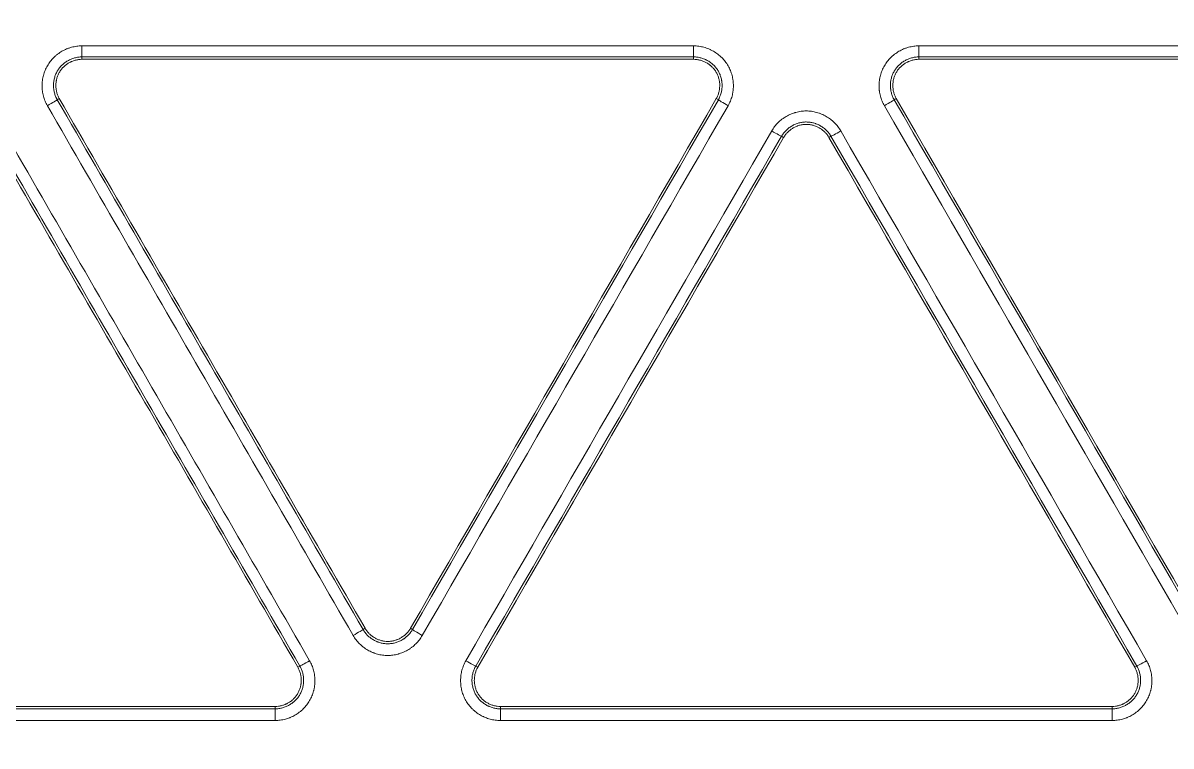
# Model space of a CAD drawing. Header units: inches. Extents: x 405346 to 489838, y -25612 to 14934.
# Drawn here: x 467159.02 to 467207.03, y 4139.55 to 4169.78 of the extents above; entities that cross this region are included whole.
import ezdxf

# ---------------------------------------------------------------- set-up
doc = ezdxf.new("R2010")
doc.units = ezdxf.units.IN
doc.header["$LTSCALE"] = 200
doc.header["$MEASUREMENT"] = 0
doc.layers.add('SS-EQ', color=2, linetype='Continuous', lineweight=20)

# ---------------------------------------------------------------- blocks, each defined once
blk = doc.blocks.new('4way무풍')
at = {"layer": 'SS-EQ'}
for p, q in [((-82.781, -153.066), (-82.781, -153.166)), ((-57.206, -153.166), (-57.206, -153.066)), ((-47.784, -153.066), (-47.784, -153.166)), ((-83.729, -154.808), (-83.815, -154.857)), ((-56.172, -154.858), (-56.258, -154.808)), ((-48.732, -154.808), (-48.818, -154.857)), ((-53.443, -156.433), (-53.529, -156.383)), ((-51.461, -156.383), (-51.547, -156.433)), ((-71.027, -177.006), (-70.941, -176.956)), ((-69.046, -176.956), (-68.959, -177.006)), ((-73.757, -178.582), (-73.67, -178.532)), ((-66.317, -178.532), (-66.23, -178.582)), ((-38.76, -178.582), (-38.673, -178.532)), ((-74.704, -180.322), (-74.705, -180.223)), ((-65.283, -180.223), (-65.283, -180.322)), ((-39.708, -180.322), (-39.708, -180.223))]:
    blk.add_line(p, q, dxfattribs=at)
for centre, major_axis, ratio, start_param, end_param in [((-82.781, -152.592), (0, -0.474), 0.006894, 4.737905, 6.248278), ((-57.206, -152.592), (0, -0.474), 0.004665, 4.739506, 6.248278), ((-47.784, -152.592), (0, 0.474), 0.003852, 1.598339, 3.106686), ((-84.225, -155.094), (0.41, 0.237), 0.018961, 4.693555, 6.248272), ((-55.762, -155.094), (0.41, -0.237), 0.026078, 3.176511, 4.722341), ((-49.228, -155.094), (-0.41, -0.237), 0.022186, 1.553521, 3.106677), ((-53.939, -156.146), (0.41, -0.237), 0.026187, 4.722639, 6.248267), ((-51.051, -156.146), (0.41, 0.237), 0.022202, 3.176508, 4.69498), ((-71.438, -177.242), (-0.41, -0.237), 0.024117, 1.551648, 3.106676), ((-68.549, -177.242), (0.41, -0.237), 0.028665, 3.176514, 4.723913), ((-73.26, -178.294), (0.41, 0.237), 0.024179, 3.176509, 4.693137), ((-66.727, -178.294), (0.41, -0.237), 0.028815, 4.724204, 6.248264), ((-38.263, -178.294), (0.41, 0.237), 0.026489, 3.176511, 4.694474), ((-74.704, -180.796), (0, -0.474), 0.004554, 3.176539, 4.743343), ((-65.282, -180.796), (0, 0.474), 0.003962, 0.034985, 1.602179), ((-39.708, -180.796), (0, -0.474), 0.002299, 3.176499, 4.744679)]:
    blk.add_ellipse(centre, major_axis=major_axis, ratio=ratio, start_param=start_param, end_param=end_param, dxfattribs=at)
for points, knots in [([(-0.032, -346.294), (-6.969, -346.294), (-13.906, -346.294), (-27.78, -346.294), (-34.717, -346.294), (-55.528, -346.294), (-69.403, -346.294), (-97.151, -346.294), (-111.025, -346.294), (-138.774, -346.294), (-152.648, -346.294), (-180.396, -346.294), (-194.27, -346.294), (-215.082, -346.294), (-222.019, -346.294), (-235.893, -346.294), (-242.83, -346.294), (-253.236, -346.294), (-256.704, -346.293), (-263.641, -346.293), (-267.11, -346.294), (-272.313, -346.294), (-274.047, -346.294), (-276.648, -346.294), (-277.515, -346.294), (-279.25, -346.294), (-280.117, -346.293), (-281.418, -346.293), (-281.851, -346.293), (-282.718, -346.293), (-283.152, -346.293), (-283.802, -346.293), (-284.019, -346.294), (-284.453, -346.294), (-284.669, -346.294), (-285.103, -346.294), (-285.32, -346.293), (-285.753, -346.291), (-285.97, -346.288), (-286.62, -346.277), (-287.053, -346.265), (-287.92, -346.232), (-288.353, -346.21), (-289.653, -346.133), (-290.519, -346.062), (-291.817, -345.929), (-292.25, -345.88), (-292.899, -345.799), (-293.116, -345.771), (-293.548, -345.713), (-294.627, -345.561), (-295.697, -345.382), (-298.249, -344.898), (-299.929, -344.504), (-302.417, -343.81), (-304.065, -343.313), (-305.692, -342.746), (-308.116, -341.843), (-309.711, -341.172), (-311.481, -340.336), (-311.677, -340.242), (-312.069, -340.051), (-312.265, -339.955), (-312.85, -339.663), (-313.238, -339.464), (-314.393, -338.857), (-315.91, -338.018), (-317.384, -337.119), (-318.837, -336.19), (-319.553, -335.711), (-320.962, -334.724), (-322.351, -333.708), (-324.369, -332.095), (-326.323, -330.394), (-327.582, -329.2), (-328.355, -328.435), (-328.586, -328.204), (-328.815, -327.971), (-328.968, -327.815), (-329.044, -327.737), (-329.423, -327.345), (-329.723, -327.029), (-330.61, -326.073), (-331.762, -324.777), (-333.398, -322.77), (-334.43, -321.391), (-335.932, -319.291), (-336.873, -317.851), (-338.196, -315.627), (-339.047, -314.124), (-339.838, -312.58), (-340.313, -311.601), (-340.454, -311.306), (-340.593, -311.01), (-340.685, -310.813), (-340.731, -310.713), (-340.958, -310.218), (-341.135, -309.821), (-341.654, -308.624), (-342.309, -307.019), (-343.186, -304.583), (-343.7, -302.939), (-344.419, -300.46), (-344.828, -298.788), (-345.336, -296.251), (-345.487, -295.401), (-345.755, -293.691), (-345.871, -292.831), (-345.994, -291.749), (-346.017, -291.533), (-346.062, -291.099), (-346.083, -290.882), (-346.143, -290.23), (-346.178, -289.796), (-346.239, -288.927), (-346.265, -288.493), (-346.307, -287.624), (-346.324, -287.19), (-346.342, -286.538), (-346.347, -286.321), (-346.354, -285.886), (-346.356, -285.669), (-346.359, -285.235), (-346.359, -285.017), (-346.359, -284.583), (-346.359, -284.366), (-346.358, -283.714), (-346.358, -283.28), (-346.358, -282.411), (-346.358, -281.976), (-346.358, -280.673), (-346.358, -279.804), (-346.359, -278.066), (-346.359, -277.197), (-346.359, -274.59), (-346.359, -272.852), (-346.358, -264.163), (-346.358, -257.211), (-346.359, -236.356), (-346.359, -222.453), (-346.359, -194.646), (-346.359, -180.743), (-346.359, -152.936), (-346.359, -139.033), (-346.359, -111.226), (-346.359, -69.517), (-346.359, -27.807), (-346.359, 0)], [0, 0, 0, 0, 0.03125, 0.03125, 0.0625, 0.0625, 0.125, 0.125, 0.1875, 0.1875, 0.25, 0.25, 0.3125, 0.3125, 0.34375, 0.34375, 0.375, 0.375, 0.390625, 0.390625, 0.40625, 0.40625, 0.414063, 0.414063, 0.417969, 0.417969, 0.421875, 0.421875, 0.423828, 0.423828, 0.425781, 0.425781, 0.426758, 0.426758, 0.427734, 0.427734, 0.428711, 0.428711, 0.429688, 0.429688, 0.431641, 0.431641, 0.433594, 0.433594, 0.4375, 0.4375, 0.439453, 0.439453, 0.44043, 0.44043, 0.441406, 0.445313, 0.445313, 0.453125, 0.453125, 0.457031, 0.460938, 0.460938, 0.46875, 0.46875, 0.469727, 0.469727, 0.470703, 0.470703, 0.472656, 0.472656, 0.476563, 0.480469, 0.480469, 0.484375, 0.484375, 0.488281, 0.492188, 0.496094, 0.5, 0.5, 0.500977, 0.501465, 0.501465, 0.501953, 0.501953, 0.503906, 0.503906, 0.507813, 0.511719, 0.515625, 0.515625, 0.523438, 0.523438, 0.527344, 0.53125, 0.53125, 0.532227, 0.532715, 0.532715, 0.533203, 0.533203, 0.535156, 0.535156, 0.539063, 0.542969, 0.546875, 0.546875, 0.554688, 0.554688, 0.558594, 0.558594, 0.5625, 0.5625, 0.563477, 0.563477, 0.564453, 0.564453, 0.566406, 0.566406, 0.568359, 0.568359, 0.570313, 0.570313, 0.571289, 0.571289, 0.572266, 0.572266, 0.573242, 0.573242, 0.574219, 0.574219, 0.576172, 0.576172, 0.578125, 0.578125, 0.582031, 0.582031, 0.585938, 0.585938, 0.59375, 0.59375, 0.625, 0.625, 0.6875, 0.6875, 0.75, 0.75, 0.8125, 0.8125, 0.875, 1, 1, 1, 1]), ([(-345.164, 0), (-345.164, -27.72), (-345.163, -69.3), (-345.162, -110.879), (-345.161, -138.599), (-345.16, -152.459), (-345.158, -180.179), (-345.157, -194.038), (-345.154, -221.758), (-345.152, -235.618), (-345.147, -256.408), (-345.146, -263.338), (-345.145, -272), (-345.144, -273.733), (-345.144, -276.331), (-345.144, -277.198), (-345.143, -278.93), (-345.142, -279.796), (-345.142, -281.096), (-345.141, -281.529), (-345.141, -282.395), (-345.141, -282.828), (-345.141, -283.694), (-345.141, -284.128), (-345.14, -284.777), (-345.139, -284.994), (-345.136, -285.427), (-345.134, -285.643), (-345.124, -286.293), (-345.113, -286.726), (-345.08, -287.592), (-345.06, -288.025), (-345.009, -288.891), (-344.978, -289.324), (-344.926, -289.973), (-344.898, -290.298), (-344.868, -290.623), (-344.847, -290.839), (-344.836, -290.947), (-344.736, -291.92), (-344.629, -292.78), (-344.379, -294.49), (-344.236, -295.341), (-343.754, -297.876), (-343.361, -299.547), (-342.665, -302.025), (-342.166, -303.667), (-341.312, -306.101), (-340.67, -307.704), (-340.162, -308.899), (-339.901, -309.494), (-339.629, -310.087), (-339.446, -310.481), (-339.353, -310.678), (-338.885, -311.657), (-338.495, -312.43), (-337.684, -313.955), (-337.263, -314.706), (-336.391, -316.189), (-335.94, -316.919), (-335.007, -318.36), (-334.525, -319.069), (-333.532, -320.468), (-332.508, -321.846), (-330.881, -323.85), (-329.735, -325.144), (-328.853, -326.098), (-328.555, -326.413), (-328.177, -326.804), (-328.101, -326.882), (-327.949, -327.038), (-327.721, -327.27), (-327.491, -327.501), (-326.721, -328.264), (-325.466, -329.454), (-323.518, -331.15), (-321.504, -332.756), (-320.119, -333.767), (-318.711, -334.749), (-317.997, -335.224), (-316.546, -336.146), (-315.81, -336.593), (-314.315, -337.455), (-313.557, -337.871), (-312.595, -338.371), (-312.305, -338.52), (-312.014, -338.667), (-311.819, -338.764), (-311.722, -338.813), (-311.235, -339.053), (-310.844, -339.241), (-309.666, -339.791), (-308.875, -340.139), (-307.283, -340.8), (-305.68, -341.425), (-303.244, -342.258), (-301.598, -342.743), (-299.114, -343.417), (-297.436, -343.797), (-294.888, -344.259), (-294.033, -344.395), (-292.957, -344.543), (-292.742, -344.571), (-292.31, -344.625), (-291.663, -344.704), (-291.015, -344.771), (-289.72, -344.892), (-288.856, -344.954), (-287.56, -345.019), (-287.128, -345.036), (-286.48, -345.054), (-286.264, -345.059), (-285.831, -345.067), (-285.615, -345.069), (-285.183, -345.073), (-284.967, -345.074), (-284.534, -345.075), (-284.318, -345.075), (-283.67, -345.076), (-283.237, -345.076), (-282.589, -345.076), (-282.373, -345.076), (-281.94, -345.076), (-281.724, -345.076), (-281.075, -345.076), (-280.643, -345.077), (-279.346, -345.077), (-278.481, -345.078), (-276.752, -345.079), (-275.887, -345.079), (-273.293, -345.079), (-271.563, -345.08), (-262.916, -345.081), (-255.998, -345.082), (-242.162, -345.085), (-235.244, -345.086), (-221.408, -345.089), (-214.49, -345.09), (-193.736, -345.092), (-179.9, -345.094), (-152.228, -345.096), (-138.392, -345.096), (-110.72, -345.097), (-96.884, -345.098), (-69.212, -345.098), (-55.376, -345.099), (-34.622, -345.099), (-27.704, -345.099), (-13.868, -345.099), (-6.95, -345.099), (-0.032, -345.099)], [0, 0, 0, 0, 0.125, 0.1875, 0.1875, 0.25, 0.25, 0.3125, 0.3125, 0.375, 0.375, 0.40625, 0.40625, 0.414063, 0.414063, 0.417969, 0.417969, 0.421875, 0.421875, 0.423828, 0.423828, 0.425781, 0.425781, 0.427734, 0.427734, 0.428711, 0.428711, 0.429688, 0.429688, 0.431641, 0.431641, 0.433594, 0.433594, 0.435547, 0.435547, 0.436523, 0.437012, 0.437012, 0.4375, 0.4375, 0.441406, 0.441406, 0.445313, 0.445313, 0.453125, 0.453125, 0.457031, 0.460938, 0.464844, 0.464844, 0.466797, 0.467773, 0.467773, 0.46875, 0.46875, 0.472656, 0.472656, 0.476563, 0.476563, 0.480469, 0.480469, 0.484375, 0.484375, 0.488281, 0.492188, 0.496094, 0.496094, 0.498047, 0.498047, 0.498535, 0.498535, 0.499023, 0.5, 0.5, 0.503906, 0.507813, 0.511719, 0.515625, 0.515625, 0.519531, 0.519531, 0.523438, 0.523438, 0.527344, 0.527344, 0.52832, 0.528809, 0.528809, 0.529297, 0.529297, 0.53125, 0.53125, 0.535156, 0.535156, 0.539063, 0.542969, 0.546875, 0.546875, 0.554688, 0.554688, 0.558594, 0.558594, 0.55957, 0.55957, 0.560547, 0.5625, 0.5625, 0.566406, 0.566406, 0.568359, 0.568359, 0.569336, 0.569336, 0.570313, 0.570313, 0.571289, 0.571289, 0.572266, 0.572266, 0.574219, 0.574219, 0.575195, 0.575195, 0.576172, 0.576172, 0.578125, 0.578125, 0.582031, 0.582031, 0.585938, 0.585938, 0.59375, 0.59375, 0.625, 0.625, 0.65625, 0.65625, 0.6875, 0.6875, 0.75, 0.75, 0.8125, 0.8125, 0.875, 0.875, 0.9375, 0.9375, 0.96875, 0.96875, 1, 1, 1, 1]), ([(-84.228, -155.106), (-84.247, -155.074), (-84.264, -155.042), (-84.296, -154.976), (-84.311, -154.943), (-84.352, -154.842), (-84.398, -154.705), (-84.426, -154.562), (-84.438, -154.471), (-84.44, -154.453), (-84.443, -154.417), (-84.448, -154.362), (-84.449, -154.308), (-84.449, -154.199), (-84.445, -154.127), (-84.431, -154.018), (-84.425, -153.983), (-84.414, -153.929), (-84.411, -153.911), (-84.402, -153.875), (-84.398, -153.857), (-84.375, -153.769), (-84.329, -153.632), (-84.265, -153.501), (-84.21, -153.407), (-84.191, -153.375), (-84.15, -153.315), (-84.129, -153.285), (-84.062, -153.199), (-84.014, -153.145), (-83.937, -153.069), (-83.897, -153.031), (-83.855, -152.996), (-83.827, -152.973), (-83.813, -152.962), (-83.74, -152.906), (-83.619, -152.826), (-83.489, -152.761), (-83.405, -152.726), (-83.388, -152.719), (-83.354, -152.706), (-83.337, -152.7), (-83.285, -152.682), (-83.25, -152.672), (-83.145, -152.643), (-83.074, -152.629), (-82.93, -152.609), (-82.857, -152.604), (-82.784, -152.604)], [0, 0, 0, 0, 0.03125, 0.03125, 0.0625, 0.0625, 0.125, 0.1875, 0.1875, 0.203125, 0.203125, 0.21875, 0.25, 0.25, 0.3125, 0.3125, 0.34375, 0.34375, 0.359375, 0.359375, 0.375, 0.375, 0.4375, 0.5, 0.5, 0.53125, 0.53125, 0.5625, 0.5625, 0.625, 0.625, 0.65625, 0.671875, 0.671875, 0.6875, 0.6875, 0.75, 0.8125, 0.8125, 0.828125, 0.828125, 0.84375, 0.84375, 0.875, 0.875, 0.9375, 0.9375, 1, 1, 1, 1]), ([(-82.784, -152.604), (-78.521, -152.605), (-74.259, -152.605), (-65.734, -152.605), (-61.471, -152.605), (-57.208, -152.605)], [0, 0, 0, 0, 0.5, 0.5, 1, 1, 1, 1]), ([(-57.208, -152.605), (-57.172, -152.605), (-57.135, -152.606), (-57.062, -152.611), (-57.025, -152.615), (-56.917, -152.63), (-56.775, -152.659), (-56.638, -152.706), (-56.554, -152.741), (-56.537, -152.749), (-56.503, -152.764), (-56.454, -152.788), (-56.406, -152.813), (-56.312, -152.868), (-56.252, -152.908), (-56.165, -152.974), (-56.137, -152.997), (-56.095, -153.033), (-56.082, -153.045), (-56.055, -153.07), (-56.042, -153.083), (-55.977, -153.147), (-55.881, -153.256), (-55.8, -153.376), (-55.745, -153.471), (-55.728, -153.504), (-55.696, -153.569), (-55.681, -153.602), (-55.64, -153.703), (-55.617, -153.772), (-55.589, -153.877), (-55.581, -153.912), (-55.571, -153.966), (-55.567, -153.984), (-55.562, -154.02), (-55.559, -154.038), (-55.547, -154.129), (-55.538, -154.274), (-55.547, -154.418), (-55.559, -154.508), (-55.562, -154.527), (-55.567, -154.563), (-55.571, -154.581), (-55.581, -154.635), (-55.589, -154.67), (-55.617, -154.776), (-55.64, -154.844), (-55.695, -154.978), (-55.727, -155.043), (-55.764, -155.107)], [0, 0, 0, 0, 0.03125, 0.03125, 0.0625, 0.0625, 0.125, 0.1875, 0.1875, 0.203125, 0.203125, 0.21875, 0.25, 0.25, 0.3125, 0.3125, 0.34375, 0.34375, 0.359375, 0.359375, 0.375, 0.375, 0.4375, 0.5, 0.5, 0.53125, 0.53125, 0.5625, 0.5625, 0.625, 0.625, 0.65625, 0.65625, 0.671875, 0.671875, 0.6875, 0.6875, 0.75, 0.8125, 0.8125, 0.828125, 0.828125, 0.84375, 0.84375, 0.875, 0.875, 0.9375, 0.9375, 1, 1, 1, 1]), ([(-49.23, -155.107), (-49.249, -155.075), (-49.266, -155.043), (-49.298, -154.977), (-49.313, -154.944), (-49.354, -154.843), (-49.4, -154.705), (-49.428, -154.563), (-49.44, -154.472), (-49.442, -154.454), (-49.445, -154.418), (-49.449, -154.363), (-49.451, -154.308), (-49.451, -154.2), (-49.446, -154.127), (-49.432, -154.019), (-49.427, -153.983), (-49.416, -153.93), (-49.412, -153.912), (-49.404, -153.876), (-49.4, -153.858), (-49.377, -153.77), (-49.331, -153.633), (-49.267, -153.502), (-49.212, -153.408), (-49.193, -153.376), (-49.152, -153.316), (-49.131, -153.286), (-49.064, -153.2), (-49.016, -153.146), (-48.939, -153.07), (-48.899, -153.032), (-48.857, -152.997), (-48.829, -152.974), (-48.814, -152.963), (-48.742, -152.907), (-48.621, -152.827), (-48.491, -152.762), (-48.407, -152.727), (-48.39, -152.72), (-48.356, -152.707), (-48.338, -152.701), (-48.286, -152.683), (-48.252, -152.673), (-48.146, -152.644), (-48.075, -152.63), (-47.932, -152.61), (-47.859, -152.605), (-47.786, -152.605)], [0, 0, 0, 0, 0.03125, 0.03125, 0.0625, 0.0625, 0.125, 0.1875, 0.1875, 0.203125, 0.203125, 0.21875, 0.25, 0.25, 0.3125, 0.3125, 0.34375, 0.34375, 0.359375, 0.359375, 0.375, 0.375, 0.4375, 0.5, 0.5, 0.53125, 0.53125, 0.5625, 0.5625, 0.625, 0.625, 0.65625, 0.671875, 0.671875, 0.6875, 0.6875, 0.75, 0.8125, 0.8125, 0.828125, 0.828125, 0.84375, 0.84375, 0.875, 0.875, 0.9375, 0.9375, 1, 1, 1, 1]), ([(-47.786, -152.605), (-43.523, -152.605), (-39.261, -152.605), (-30.735, -152.606), (-26.473, -152.606), (-22.21, -152.606)], [0, 0, 0, 0, 0.5, 0.5, 1, 1, 1, 1]), ([(-82.781, -153.066), (-82.784, -153.066), (-82.787, -153.066), (-82.794, -153.066), (-82.804, -153.066), (-82.827, -153.067), (-82.872, -153.069), (-82.911, -153.073), (-82.988, -153.083), (-83.039, -153.094), (-83.114, -153.114), (-83.139, -153.122), (-83.189, -153.139), (-83.213, -153.149), (-83.285, -153.179), (-83.378, -153.225), (-83.465, -153.283), (-83.517, -153.322), (-83.527, -153.33), (-83.548, -153.347), (-83.578, -153.372), (-83.606, -153.399), (-83.662, -153.453), (-83.696, -153.492), (-83.744, -153.554), (-83.759, -153.575), (-83.788, -153.618), (-83.802, -153.64), (-83.841, -153.708), (-83.864, -153.755), (-83.903, -153.851), (-83.92, -153.9), (-83.939, -153.976), (-83.945, -154.002), (-83.955, -154.053), (-83.959, -154.079), (-83.969, -154.156), (-83.972, -154.208), (-83.972, -154.286), (-83.972, -154.312), (-83.969, -154.351), (-83.968, -154.364), (-83.966, -154.39), (-83.964, -154.403), (-83.956, -154.468), (-83.936, -154.57), (-83.904, -154.668), (-83.874, -154.74), (-83.863, -154.764), (-83.846, -154.8), (-83.84, -154.811), (-83.831, -154.829), (-83.826, -154.837), (-83.821, -154.846), (-83.818, -154.852), (-83.816, -154.855), (-83.815, -154.857)], [0, 0, 0, 0, 0.003906, 0.003906, 0.007812, 0.015625, 0.03125, 0.0625, 0.0625, 0.125, 0.125, 0.15625, 0.15625, 0.1875, 0.1875, 0.25, 0.3125, 0.3125, 0.328125, 0.328125, 0.34375, 0.375, 0.375, 0.4375, 0.4375, 0.46875, 0.46875, 0.5, 0.5, 0.5625, 0.5625, 0.625, 0.625, 0.65625, 0.65625, 0.6875, 0.6875, 0.75, 0.75, 0.78125, 0.78125, 0.796875, 0.796875, 0.8125, 0.8125, 0.875, 0.9375, 0.9375, 0.96875, 0.96875, 0.984375, 0.984375, 0.992188, 0.996094, 0.996094, 1, 1, 1, 1]), ([(-57.206, -153.066), (-61.469, -153.066), (-65.731, -153.066), (-74.256, -153.066), (-78.518, -153.066), (-82.781, -153.066)], [0, 0, 0, 0, 0.5, 0.5, 1, 1, 1, 1]), ([(-56.172, -154.858), (-56.17, -154.855), (-56.169, -154.852), (-56.166, -154.846), (-56.161, -154.838), (-56.15, -154.817), (-56.129, -154.777), (-56.113, -154.741), (-56.084, -154.669), (-56.067, -154.62), (-56.047, -154.545), (-56.042, -154.519), (-56.032, -154.468), (-56.027, -154.442), (-56.017, -154.364), (-56.011, -154.261), (-56.017, -154.157), (-56.026, -154.092), (-56.027, -154.079), (-56.032, -154.053), (-56.038, -154.015), (-56.047, -153.977), (-56.067, -153.901), (-56.083, -153.852), (-56.112, -153.78), (-56.123, -153.756), (-56.146, -153.709), (-56.158, -153.686), (-56.198, -153.618), (-56.227, -153.575), (-56.29, -153.493), (-56.324, -153.454), (-56.38, -153.399), (-56.399, -153.381), (-56.439, -153.347), (-56.459, -153.331), (-56.521, -153.283), (-56.564, -153.255), (-56.632, -153.216), (-56.666, -153.197), (-56.702, -153.18), (-56.725, -153.169), (-56.737, -153.164), (-56.798, -153.139), (-56.896, -153.105), (-56.998, -153.084), (-57.075, -153.073), (-57.101, -153.07), (-57.14, -153.068), (-57.154, -153.067), (-57.173, -153.066), (-57.183, -153.066), (-57.193, -153.066), (-57.2, -153.066), (-57.203, -153.066), (-57.206, -153.066)], [0, 0, 0, 0, 0.003906, 0.003906, 0.007812, 0.015625, 0.03125, 0.0625, 0.0625, 0.125, 0.125, 0.15625, 0.15625, 0.1875, 0.1875, 0.25, 0.3125, 0.3125, 0.328125, 0.328125, 0.34375, 0.375, 0.375, 0.4375, 0.4375, 0.46875, 0.46875, 0.5, 0.5, 0.5625, 0.5625, 0.625, 0.625, 0.65625, 0.65625, 0.6875, 0.6875, 0.75, 0.75, 0.78125, 0.796875, 0.796875, 0.8125, 0.8125, 0.875, 0.9375, 0.9375, 0.96875, 0.96875, 0.984375, 0.984375, 0.992187, 0.996094, 0.996094, 1, 1, 1, 1]), ([(-47.784, -153.066), (-47.787, -153.066), (-47.791, -153.066), (-47.797, -153.066), (-47.807, -153.066), (-47.83, -153.067), (-47.876, -153.069), (-47.914, -153.073), (-47.991, -153.083), (-48.042, -153.094), (-48.118, -153.114), (-48.142, -153.122), (-48.192, -153.139), (-48.217, -153.149), (-48.289, -153.179), (-48.382, -153.225), (-48.468, -153.283), (-48.52, -153.322), (-48.531, -153.33), (-48.551, -153.347), (-48.581, -153.372), (-48.61, -153.399), (-48.665, -153.453), (-48.699, -153.492), (-48.747, -153.554), (-48.762, -153.575), (-48.791, -153.618), (-48.805, -153.641), (-48.845, -153.708), (-48.867, -153.755), (-48.906, -153.851), (-48.923, -153.9), (-48.943, -153.976), (-48.948, -154.002), (-48.958, -154.053), (-48.963, -154.079), (-48.972, -154.156), (-48.976, -154.208), (-48.976, -154.286), (-48.975, -154.312), (-48.972, -154.351), (-48.971, -154.364), (-48.969, -154.39), (-48.967, -154.403), (-48.959, -154.468), (-48.939, -154.57), (-48.907, -154.668), (-48.877, -154.74), (-48.867, -154.764), (-48.849, -154.8), (-48.843, -154.811), (-48.834, -154.829), (-48.829, -154.837), (-48.825, -154.846), (-48.821, -154.852), (-48.82, -154.855), (-48.818, -154.857)], [0, 0, 0, 0, 0.003906, 0.003906, 0.007812, 0.015625, 0.03125, 0.0625, 0.0625, 0.125, 0.125, 0.15625, 0.15625, 0.1875, 0.1875, 0.25, 0.3125, 0.3125, 0.328125, 0.328125, 0.34375, 0.375, 0.375, 0.4375, 0.4375, 0.46875, 0.46875, 0.5, 0.5, 0.5625, 0.5625, 0.625, 0.625, 0.65625, 0.65625, 0.6875, 0.6875, 0.75, 0.75, 0.78125, 0.78125, 0.796875, 0.796875, 0.8125, 0.8125, 0.875, 0.9375, 0.9375, 0.96875, 0.96875, 0.984375, 0.984375, 0.992188, 0.996094, 0.996094, 1, 1, 1, 1]), ([(-22.209, -153.066), (-26.472, -153.066), (-30.734, -153.066), (-39.259, -153.066), (-43.522, -153.066), (-47.784, -153.066)], [0, 0, 0, 0, 0.5, 0.5, 1, 1, 1, 1]), ([(-83.729, -154.808), (-83.753, -154.766), (-83.774, -154.723), (-83.81, -154.635), (-83.825, -154.59), (-83.843, -154.521), (-83.848, -154.498), (-83.857, -154.45), (-83.861, -154.427), (-83.87, -154.356), (-83.876, -154.261), (-83.87, -154.166), (-83.862, -154.106), (-83.861, -154.094), (-83.857, -154.071), (-83.851, -154.035), (-83.843, -154), (-83.825, -153.931), (-83.81, -153.886), (-83.783, -153.82), (-83.773, -153.799), (-83.752, -153.756), (-83.741, -153.734), (-83.705, -153.672), (-83.652, -153.593), (-83.589, -153.522), (-83.538, -153.471), (-83.52, -153.455), (-83.484, -153.424), (-83.465, -153.408), (-83.408, -153.365), (-83.369, -153.339), (-83.307, -153.303), (-83.276, -153.286), (-83.243, -153.271), (-83.221, -153.261), (-83.21, -153.256), (-83.155, -153.233), (-83.065, -153.202), (-82.972, -153.183), (-82.877, -153.17), (-82.829, -153.166), (-82.781, -153.166)], [0, 0, 0, 0, 0.0625, 0.0625, 0.125, 0.125, 0.15625, 0.15625, 0.1875, 0.1875, 0.25, 0.3125, 0.3125, 0.328125, 0.328125, 0.34375, 0.375, 0.375, 0.4375, 0.4375, 0.46875, 0.46875, 0.5, 0.5, 0.5625, 0.625, 0.625, 0.65625, 0.65625, 0.6875, 0.6875, 0.75, 0.75, 0.78125, 0.796875, 0.796875, 0.8125, 0.8125, 0.875, 0.9375, 0.9375, 1, 1, 1, 1]), ([(-57.206, -153.166), (-61.469, -153.166), (-65.731, -153.166), (-74.256, -153.166), (-78.518, -153.166), (-82.781, -153.166)], [0, 0, 0, 0, 0.5, 0.5, 1, 1, 1, 1]), ([(-57.206, -153.166), (-57.158, -153.166), (-57.11, -153.17), (-57.016, -153.182), (-56.97, -153.192), (-56.901, -153.211), (-56.878, -153.218), (-56.832, -153.234), (-56.81, -153.242), (-56.744, -153.27), (-56.659, -153.312), (-56.579, -153.365), (-56.532, -153.401), (-56.522, -153.409), (-56.503, -153.424), (-56.476, -153.447), (-56.45, -153.471), (-56.399, -153.521), (-56.368, -153.557), (-56.324, -153.613), (-56.31, -153.633), (-56.283, -153.672), (-56.27, -153.693), (-56.234, -153.755), (-56.193, -153.84), (-56.163, -153.931), (-56.144, -154), (-56.139, -154.024), (-56.13, -154.071), (-56.126, -154.094), (-56.117, -154.165), (-56.114, -154.213), (-56.114, -154.284), (-56.115, -154.308), (-56.118, -154.355), (-56.12, -154.379), (-56.129, -154.451), (-56.147, -154.544), (-56.177, -154.634), (-56.213, -154.723), (-56.234, -154.766), (-56.258, -154.808)], [0, 0, 0, 0, 0.0625, 0.0625, 0.125, 0.125, 0.15625, 0.15625, 0.1875, 0.1875, 0.25, 0.3125, 0.3125, 0.328125, 0.328125, 0.34375, 0.375, 0.375, 0.4375, 0.4375, 0.46875, 0.46875, 0.5, 0.5, 0.5625, 0.625, 0.625, 0.65625, 0.65625, 0.6875, 0.6875, 0.75, 0.75, 0.78125, 0.78125, 0.8125, 0.8125, 0.875, 0.9375, 0.9375, 1, 1, 1, 1]), ([(-48.732, -154.808), (-48.756, -154.766), (-48.777, -154.723), (-48.813, -154.635), (-48.828, -154.59), (-48.846, -154.521), (-48.851, -154.498), (-48.86, -154.45), (-48.864, -154.427), (-48.873, -154.356), (-48.879, -154.261), (-48.873, -154.166), (-48.866, -154.106), (-48.864, -154.094), (-48.86, -154.071), (-48.854, -154.035), (-48.846, -154), (-48.828, -153.931), (-48.813, -153.886), (-48.786, -153.82), (-48.776, -153.799), (-48.755, -153.756), (-48.744, -153.734), (-48.708, -153.672), (-48.655, -153.593), (-48.592, -153.522), (-48.541, -153.471), (-48.523, -153.455), (-48.487, -153.424), (-48.468, -153.408), (-48.412, -153.365), (-48.372, -153.339), (-48.31, -153.303), (-48.279, -153.286), (-48.246, -153.271), (-48.224, -153.261), (-48.213, -153.256), (-48.158, -153.233), (-48.068, -153.202), (-47.975, -153.183), (-47.881, -153.17), (-47.832, -153.166), (-47.784, -153.166)], [0, 0, 0, 0, 0.0625, 0.0625, 0.125, 0.125, 0.15625, 0.15625, 0.1875, 0.1875, 0.25, 0.3125, 0.3125, 0.328125, 0.328125, 0.34375, 0.375, 0.375, 0.4375, 0.4375, 0.46875, 0.46875, 0.5, 0.5, 0.5625, 0.625, 0.625, 0.65625, 0.65625, 0.6875, 0.6875, 0.75, 0.75, 0.78125, 0.796875, 0.796875, 0.8125, 0.8125, 0.875, 0.9375, 0.9375, 1, 1, 1, 1]), ([(-22.209, -153.166), (-26.472, -153.166), (-30.734, -153.166), (-39.259, -153.166), (-43.522, -153.166), (-47.784, -153.166)], [0, 0, 0, 0, 0.5, 0.5, 1, 1, 1, 1]), ([(-83.815, -154.857), (-81.683, -158.549), (-79.552, -162.241), (-75.29, -169.623), (-73.159, -173.315), (-71.027, -177.006)], [0, 0, 0, 0, 0.5, 0.5, 1, 1, 1, 1]), ([(-83.729, -154.808), (-81.597, -158.499), (-79.466, -162.191), (-75.204, -169.574), (-73.072, -173.265), (-70.941, -176.956)], [0, 0, 0, 0, 0.5, 0.5, 1, 1, 1, 1]), ([(-71.44, -177.257), (-73.571, -173.565), (-75.703, -169.873), (-79.965, -162.49), (-82.097, -158.798), (-84.228, -155.106)], [0, 0, 0, 0, 0.5, 0.5, 1, 1, 1, 1]), ([(-53.941, -156.159), (-53.923, -156.127), (-53.904, -156.096), (-53.863, -156.035), (-53.841, -156.006), (-53.775, -155.92), (-53.678, -155.811), (-53.569, -155.716), (-53.496, -155.661), (-53.481, -155.65), (-53.452, -155.628), (-53.407, -155.597), (-53.36, -155.569), (-53.266, -155.514), (-53.201, -155.482), (-53.101, -155.44), (-53.067, -155.427), (-53.015, -155.409), (-52.997, -155.404), (-52.962, -155.393), (-52.945, -155.388), (-52.857, -155.364), (-52.715, -155.335), (-52.57, -155.325), (-52.46, -155.325), (-52.423, -155.327), (-52.351, -155.332), (-52.314, -155.335), (-52.207, -155.35), (-52.136, -155.364), (-52.031, -155.393), (-51.996, -155.403), (-51.945, -155.421), (-51.927, -155.427), (-51.893, -155.44), (-51.876, -155.447), (-51.792, -155.482), (-51.662, -155.547), (-51.541, -155.627), (-51.468, -155.683), (-51.454, -155.694), (-51.426, -155.717), (-51.412, -155.729), (-51.37, -155.765), (-51.344, -155.79), (-51.266, -155.867), (-51.218, -155.921), (-51.13, -156.035), (-51.089, -156.096), (-51.053, -156.159)], [0, 0, 0, 0, 0.03125, 0.03125, 0.0625, 0.0625, 0.125, 0.1875, 0.1875, 0.203125, 0.203125, 0.21875, 0.25, 0.25, 0.3125, 0.3125, 0.34375, 0.34375, 0.359375, 0.359375, 0.375, 0.375, 0.4375, 0.5, 0.5, 0.53125, 0.53125, 0.5625, 0.5625, 0.625, 0.625, 0.65625, 0.65625, 0.671875, 0.671875, 0.6875, 0.6875, 0.75, 0.8125, 0.8125, 0.828125, 0.828125, 0.84375, 0.84375, 0.875, 0.875, 0.9375, 0.9375, 1, 1, 1, 1]), ([(-51.461, -156.383), (-51.462, -156.38), (-51.464, -156.377), (-51.467, -156.372), (-51.472, -156.363), (-51.484, -156.344), (-51.509, -156.305), (-51.532, -156.274), (-51.579, -156.212), (-51.614, -156.174), (-51.669, -156.119), (-51.688, -156.101), (-51.728, -156.067), (-51.748, -156.05), (-51.811, -156.003), (-51.897, -155.945), (-51.99, -155.899), (-52.051, -155.874), (-52.063, -155.869), (-52.087, -155.859), (-52.124, -155.846), (-52.161, -155.834), (-52.237, -155.814), (-52.287, -155.803), (-52.364, -155.793), (-52.39, -155.79), (-52.442, -155.787), (-52.469, -155.786), (-52.547, -155.786), (-52.599, -155.789), (-52.702, -155.803), (-52.753, -155.814), (-52.828, -155.834), (-52.853, -155.842), (-52.903, -155.859), (-52.927, -155.869), (-52.999, -155.899), (-53.046, -155.922), (-53.113, -155.961), (-53.146, -155.981), (-53.179, -156.004), (-53.2, -156.019), (-53.21, -156.027), (-53.263, -156.066), (-53.341, -156.134), (-53.41, -156.212), (-53.458, -156.273), (-53.473, -156.295), (-53.495, -156.327), (-53.502, -156.338), (-53.513, -156.355), (-53.518, -156.363), (-53.523, -156.372), (-53.526, -156.377), (-53.528, -156.38), (-53.529, -156.383)], [0, 0, 0, 0, 0.003906, 0.003906, 0.007812, 0.015625, 0.03125, 0.0625, 0.0625, 0.125, 0.125, 0.15625, 0.15625, 0.1875, 0.1875, 0.25, 0.3125, 0.3125, 0.328125, 0.328125, 0.34375, 0.375, 0.375, 0.4375, 0.4375, 0.46875, 0.46875, 0.5, 0.5, 0.5625, 0.5625, 0.625, 0.625, 0.65625, 0.65625, 0.6875, 0.6875, 0.75, 0.75, 0.78125, 0.796875, 0.796875, 0.8125, 0.8125, 0.875, 0.9375, 0.9375, 0.96875, 0.96875, 0.984375, 0.984375, 0.992187, 0.996094, 0.996094, 1, 1, 1, 1]), ([(-53.443, -156.433), (-53.419, -156.392), (-53.392, -156.352), (-53.334, -156.277), (-53.302, -156.242), (-53.252, -156.191), (-53.234, -156.175), (-53.198, -156.143), (-53.179, -156.128), (-53.122, -156.085), (-53.043, -156.032), (-52.957, -155.99), (-52.902, -155.967), (-52.891, -155.962), (-52.869, -155.954), (-52.835, -155.941), (-52.801, -155.931), (-52.732, -155.912), (-52.685, -155.902), (-52.615, -155.893), (-52.591, -155.89), (-52.543, -155.887), (-52.519, -155.886), (-52.447, -155.886), (-52.352, -155.893), (-52.259, -155.912), (-52.19, -155.931), (-52.167, -155.938), (-52.122, -155.953), (-52.099, -155.962), (-52.033, -155.989), (-51.991, -156.01), (-51.929, -156.046), (-51.909, -156.059), (-51.869, -156.085), (-51.849, -156.099), (-51.792, -156.143), (-51.72, -156.205), (-51.657, -156.276), (-51.598, -156.352), (-51.571, -156.392), (-51.547, -156.433)], [0, 0, 0, 0, 0.0625, 0.0625, 0.125, 0.125, 0.15625, 0.15625, 0.1875, 0.1875, 0.25, 0.3125, 0.3125, 0.328125, 0.328125, 0.34375, 0.375, 0.375, 0.4375, 0.4375, 0.46875, 0.46875, 0.5, 0.5, 0.5625, 0.625, 0.625, 0.65625, 0.65625, 0.6875, 0.6875, 0.75, 0.75, 0.78125, 0.78125, 0.8125, 0.8125, 0.875, 0.9375, 0.9375, 1, 1, 1, 1]), ([(-73.757, -178.582), (-75.888, -174.891), (-78.019, -171.199), (-82.282, -163.816), (-84.413, -160.125), (-86.544, -156.433)], [0, 0, 0, 0, 0.5, 0.5, 1, 1, 1, 1]), ([(-73.67, -178.532), (-75.801, -174.84), (-77.932, -171.149), (-82.195, -163.766), (-84.326, -160.075), (-86.457, -156.383)], [0, 0, 0, 0, 0.5, 0.5, 1, 1, 1, 1]), ([(-86.051, -156.158), (-83.919, -159.85), (-81.788, -163.542), (-77.525, -170.926), (-75.394, -174.617), (-73.262, -178.309)], [0, 0, 0, 0, 0.5, 0.5, 1, 1, 1, 1]), ([(-71.027, -177.006), (-71.026, -177.009), (-71.024, -177.012), (-71.021, -177.017), (-71.016, -177.026), (-71.004, -177.045), (-70.979, -177.083), (-70.956, -177.115), (-70.909, -177.176), (-70.874, -177.215), (-70.819, -177.27), (-70.8, -177.288), (-70.76, -177.322), (-70.74, -177.339), (-70.678, -177.386), (-70.591, -177.443), (-70.498, -177.49), (-70.438, -177.515), (-70.425, -177.52), (-70.401, -177.529), (-70.364, -177.542), (-70.327, -177.554), (-70.252, -177.574), (-70.201, -177.585), (-70.124, -177.595), (-70.098, -177.598), (-70.046, -177.602), (-70.02, -177.603), (-69.941, -177.603), (-69.889, -177.599), (-69.787, -177.585), (-69.736, -177.575), (-69.661, -177.554), (-69.635, -177.546), (-69.586, -177.529), (-69.562, -177.52), (-69.49, -177.49), (-69.443, -177.467), (-69.376, -177.428), (-69.343, -177.407), (-69.31, -177.385), (-69.289, -177.37), (-69.278, -177.362), (-69.226, -177.322), (-69.148, -177.254), (-69.079, -177.177), (-69.031, -177.116), (-69.016, -177.094), (-68.994, -177.062), (-68.987, -177.051), (-68.976, -177.034), (-68.971, -177.026), (-68.966, -177.017), (-68.963, -177.012), (-68.961, -177.009), (-68.959, -177.006)], [0, 0, 0, 0, 0.003906, 0.003906, 0.007813, 0.015625, 0.03125, 0.0625, 0.0625, 0.125, 0.125, 0.15625, 0.15625, 0.1875, 0.1875, 0.25, 0.3125, 0.3125, 0.328125, 0.328125, 0.34375, 0.375, 0.375, 0.4375, 0.4375, 0.46875, 0.46875, 0.5, 0.5, 0.5625, 0.5625, 0.625, 0.625, 0.65625, 0.65625, 0.6875, 0.6875, 0.75, 0.75, 0.78125, 0.796875, 0.796875, 0.8125, 0.8125, 0.875, 0.9375, 0.9375, 0.96875, 0.96875, 0.984375, 0.984375, 0.992187, 0.996094, 0.996094, 1, 1, 1, 1]), ([(-69.046, -176.956), (-69.07, -176.998), (-69.097, -177.037), (-69.155, -177.112), (-69.186, -177.148), (-69.237, -177.198), (-69.255, -177.214), (-69.291, -177.246), (-69.31, -177.261), (-69.367, -177.304), (-69.446, -177.357), (-69.531, -177.4), (-69.587, -177.423), (-69.598, -177.427), (-69.62, -177.436), (-69.654, -177.448), (-69.688, -177.459), (-69.757, -177.477), (-69.803, -177.487), (-69.874, -177.497), (-69.898, -177.499), (-69.945, -177.503), (-69.969, -177.503), (-70.041, -177.503), (-70.136, -177.497), (-70.229, -177.478), (-70.299, -177.459), (-70.322, -177.452), (-70.367, -177.436), (-70.389, -177.428), (-70.455, -177.4), (-70.498, -177.379), (-70.56, -177.343), (-70.58, -177.331), (-70.62, -177.304), (-70.64, -177.29), (-70.697, -177.247), (-70.769, -177.184), (-70.832, -177.113), (-70.89, -177.038), (-70.917, -176.998), (-70.941, -176.956)], [0, 0, 0, 0, 0.0625, 0.0625, 0.125, 0.125, 0.15625, 0.15625, 0.1875, 0.1875, 0.25, 0.3125, 0.3125, 0.328125, 0.328125, 0.34375, 0.375, 0.375, 0.4375, 0.4375, 0.46875, 0.46875, 0.5, 0.5, 0.5625, 0.625, 0.625, 0.65625, 0.65625, 0.6875, 0.6875, 0.75, 0.75, 0.78125, 0.78125, 0.8125, 0.8125, 0.875, 0.9375, 0.9375, 1, 1, 1, 1]), ([(-68.551, -177.257), (-68.57, -177.289), (-68.589, -177.32), (-68.63, -177.381), (-68.651, -177.41), (-68.718, -177.496), (-68.814, -177.605), (-68.924, -177.7), (-68.996, -177.755), (-69.011, -177.766), (-69.041, -177.788), (-69.086, -177.819), (-69.132, -177.847), (-69.227, -177.902), (-69.291, -177.934), (-69.392, -177.976), (-69.426, -177.989), (-69.478, -178.007), (-69.495, -178.012), (-69.53, -178.023), (-69.548, -178.028), (-69.636, -178.052), (-69.778, -178.081), (-69.923, -178.091), (-70.032, -178.091), (-70.069, -178.089), (-70.142, -178.084), (-70.178, -178.081), (-70.286, -178.066), (-70.357, -178.052), (-70.462, -178.023), (-70.496, -178.013), (-70.548, -177.995), (-70.565, -177.989), (-70.599, -177.976), (-70.616, -177.969), (-70.701, -177.934), (-70.831, -177.869), (-70.952, -177.789), (-71.024, -177.733), (-71.038, -177.722), (-71.067, -177.699), (-71.081, -177.687), (-71.122, -177.651), (-71.149, -177.626), (-71.226, -177.549), (-71.274, -177.495), (-71.363, -177.381), (-71.403, -177.32), (-71.44, -177.257)], [0, 0, 0, 0, 0.03125, 0.03125, 0.0625, 0.0625, 0.125, 0.1875, 0.1875, 0.203125, 0.203125, 0.21875, 0.25, 0.25, 0.3125, 0.3125, 0.34375, 0.34375, 0.359375, 0.359375, 0.375, 0.375, 0.4375, 0.5, 0.5, 0.53125, 0.53125, 0.5625, 0.5625, 0.625, 0.625, 0.65625, 0.65625, 0.671875, 0.671875, 0.6875, 0.6875, 0.75, 0.8125, 0.8125, 0.828125, 0.828125, 0.84375, 0.84375, 0.875, 0.875, 0.9375, 0.9375, 1, 1, 1, 1]), ([(-73.262, -178.309), (-73.244, -178.341), (-73.227, -178.373), (-73.194, -178.439), (-73.179, -178.472), (-73.138, -178.573), (-73.092, -178.711), (-73.065, -178.853), (-73.053, -178.944), (-73.051, -178.962), (-73.047, -178.998), (-73.043, -179.053), (-73.041, -179.107), (-73.041, -179.216), (-73.046, -179.288), (-73.06, -179.397), (-73.066, -179.432), (-73.076, -179.486), (-73.08, -179.504), (-73.088, -179.54), (-73.093, -179.558), (-73.116, -179.646), (-73.162, -179.783), (-73.226, -179.913), (-73.28, -180.008), (-73.3, -180.04), (-73.341, -180.1), (-73.362, -180.13), (-73.428, -180.216), (-73.476, -180.27), (-73.553, -180.346), (-73.593, -180.384), (-73.635, -180.419), (-73.664, -180.442), (-73.678, -180.453), (-73.751, -180.509), (-73.872, -180.589), (-74.002, -180.654), (-74.086, -180.689), (-74.103, -180.696), (-74.137, -180.709), (-74.154, -180.715), (-74.206, -180.733), (-74.241, -180.743), (-74.346, -180.772), (-74.417, -180.786), (-74.561, -180.806), (-74.633, -180.811), (-74.707, -180.811)], [0, 0, 0, 0, 0.03125, 0.03125, 0.0625, 0.0625, 0.125, 0.1875, 0.1875, 0.203125, 0.203125, 0.21875, 0.25, 0.25, 0.3125, 0.3125, 0.34375, 0.34375, 0.359375, 0.359375, 0.375, 0.375, 0.4375, 0.5, 0.5, 0.53125, 0.53125, 0.5625, 0.5625, 0.625, 0.625, 0.65625, 0.671875, 0.671875, 0.6875, 0.6875, 0.75, 0.8125, 0.8125, 0.828125, 0.828125, 0.84375, 0.84375, 0.875, 0.875, 0.9375, 0.9375, 1, 1, 1, 1]), ([(-73.757, -178.582), (-73.733, -178.623), (-73.712, -178.666), (-73.676, -178.754), (-73.661, -178.799), (-73.643, -178.868), (-73.637, -178.892), (-73.628, -178.939), (-73.625, -178.963), (-73.616, -179.034), (-73.61, -179.129), (-73.616, -179.224), (-73.623, -179.283), (-73.625, -179.295), (-73.629, -179.319), (-73.635, -179.354), (-73.643, -179.389), (-73.661, -179.458), (-73.676, -179.503), (-73.703, -179.569), (-73.712, -179.591), (-73.733, -179.634), (-73.745, -179.655), (-73.781, -179.717), (-73.834, -179.796), (-73.897, -179.868), (-73.948, -179.918), (-73.965, -179.934), (-74.002, -179.966), (-74.02, -179.981), (-74.077, -180.024), (-74.117, -180.051), (-74.178, -180.086), (-74.21, -180.103), (-74.242, -180.119), (-74.264, -180.129), (-74.275, -180.134), (-74.331, -180.157), (-74.421, -180.188), (-74.514, -180.207), (-74.608, -180.22), (-74.656, -180.223), (-74.705, -180.223)], [0, 0, 0, 0, 0.0625, 0.0625, 0.125, 0.125, 0.15625, 0.15625, 0.1875, 0.1875, 0.25, 0.3125, 0.3125, 0.328125, 0.328125, 0.34375, 0.375, 0.375, 0.4375, 0.4375, 0.46875, 0.46875, 0.5, 0.5, 0.5625, 0.625, 0.625, 0.65625, 0.65625, 0.6875, 0.6875, 0.75, 0.75, 0.78125, 0.796875, 0.796875, 0.8125, 0.8125, 0.875, 0.9375, 0.9375, 1, 1, 1, 1]), ([(-74.704, -180.322), (-74.701, -180.322), (-74.698, -180.322), (-74.691, -180.322), (-74.682, -180.322), (-74.659, -180.322), (-74.613, -180.319), (-74.574, -180.315), (-74.497, -180.305), (-74.446, -180.294), (-74.371, -180.274), (-74.346, -180.266), (-74.297, -180.249), (-74.272, -180.24), (-74.2, -180.21), (-74.107, -180.163), (-74.02, -180.106), (-73.968, -180.066), (-73.958, -180.058), (-73.938, -180.042), (-73.908, -180.016), (-73.879, -179.99), (-73.824, -179.935), (-73.789, -179.896), (-73.742, -179.835), (-73.726, -179.814), (-73.697, -179.77), (-73.683, -179.748), (-73.644, -179.68), (-73.621, -179.634), (-73.582, -179.538), (-73.566, -179.489), (-73.546, -179.413), (-73.54, -179.387), (-73.53, -179.336), (-73.526, -179.31), (-73.516, -179.233), (-73.513, -179.181), (-73.513, -179.103), (-73.514, -179.077), (-73.516, -179.038), (-73.517, -179.025), (-73.52, -178.999), (-73.521, -178.986), (-73.529, -178.921), (-73.549, -178.819), (-73.581, -178.721), (-73.611, -178.649), (-73.621, -178.625), (-73.639, -178.589), (-73.645, -178.578), (-73.654, -178.56), (-73.659, -178.552), (-73.663, -178.543), (-73.667, -178.537), (-73.668, -178.534), (-73.67, -178.532)], [0, 0, 0, 0, 0.003906, 0.003906, 0.007812, 0.015625, 0.03125, 0.0625, 0.0625, 0.125, 0.125, 0.15625, 0.15625, 0.1875, 0.1875, 0.25, 0.3125, 0.3125, 0.328125, 0.328125, 0.34375, 0.375, 0.375, 0.4375, 0.4375, 0.46875, 0.46875, 0.5, 0.5, 0.5625, 0.5625, 0.625, 0.625, 0.65625, 0.65625, 0.6875, 0.6875, 0.75, 0.75, 0.78125, 0.78125, 0.796875, 0.796875, 0.8125, 0.8125, 0.875, 0.9375, 0.9375, 0.96875, 0.96875, 0.984375, 0.984375, 0.992187, 0.996094, 0.996094, 1, 1, 1, 1]), ([(-65.284, -180.811), (-65.321, -180.811), (-65.358, -180.81), (-65.431, -180.805), (-65.467, -180.801), (-65.575, -180.786), (-65.717, -180.757), (-65.855, -180.71), (-65.939, -180.675), (-65.956, -180.667), (-65.989, -180.652), (-66.039, -180.628), (-66.087, -180.603), (-66.181, -180.548), (-66.241, -180.508), (-66.328, -180.442), (-66.356, -180.419), (-66.397, -180.383), (-66.411, -180.371), (-66.438, -180.346), (-66.451, -180.333), (-66.516, -180.269), (-66.612, -180.16), (-66.692, -180.04), (-66.747, -179.945), (-66.765, -179.912), (-66.797, -179.847), (-66.812, -179.814), (-66.853, -179.713), (-66.876, -179.644), (-66.903, -179.539), (-66.911, -179.504), (-66.922, -179.45), (-66.925, -179.432), (-66.931, -179.396), (-66.934, -179.378), (-66.945, -179.287), (-66.954, -179.142), (-66.945, -178.998), (-66.934, -178.907), (-66.931, -178.889), (-66.925, -178.853), (-66.922, -178.835), (-66.911, -178.781), (-66.903, -178.746), (-66.875, -178.64), (-66.852, -178.572), (-66.797, -178.438), (-66.765, -178.373), (-66.729, -178.309)], [0, 0, 0, 0, 0.03125, 0.03125, 0.0625, 0.0625, 0.125, 0.1875, 0.1875, 0.203125, 0.203125, 0.21875, 0.25, 0.25, 0.3125, 0.3125, 0.34375, 0.34375, 0.359375, 0.359375, 0.375, 0.375, 0.4375, 0.5, 0.5, 0.53125, 0.53125, 0.5625, 0.5625, 0.625, 0.625, 0.65625, 0.65625, 0.671875, 0.671875, 0.6875, 0.6875, 0.75, 0.8125, 0.8125, 0.828125, 0.828125, 0.84375, 0.84375, 0.875, 0.875, 0.9375, 0.9375, 1, 1, 1, 1]), ([(-66.317, -178.532), (-66.319, -178.534), (-66.32, -178.537), (-66.323, -178.543), (-66.328, -178.552), (-66.339, -178.572), (-66.36, -178.612), (-66.376, -178.648), (-66.405, -178.72), (-66.422, -178.769), (-66.441, -178.844), (-66.447, -178.87), (-66.457, -178.921), (-66.461, -178.947), (-66.471, -179.025), (-66.478, -179.128), (-66.471, -179.232), (-66.463, -179.297), (-66.461, -179.31), (-66.457, -179.336), (-66.45, -179.374), (-66.441, -179.412), (-66.422, -179.487), (-66.405, -179.536), (-66.376, -179.608), (-66.365, -179.632), (-66.342, -179.679), (-66.33, -179.702), (-66.291, -179.77), (-66.262, -179.813), (-66.198, -179.895), (-66.164, -179.934), (-66.108, -179.989), (-66.089, -180.007), (-66.049, -180.041), (-66.029, -180.058), (-65.967, -180.105), (-65.924, -180.134), (-65.857, -180.173), (-65.822, -180.191), (-65.787, -180.208), (-65.763, -180.219), (-65.751, -180.224), (-65.691, -180.25), (-65.592, -180.284), (-65.491, -180.305), (-65.413, -180.315), (-65.387, -180.318), (-65.348, -180.321), (-65.335, -180.321), (-65.315, -180.322), (-65.306, -180.322), (-65.296, -180.322), (-65.289, -180.322), (-65.286, -180.322), (-65.283, -180.322)], [0, 0, 0, 0, 0.003906, 0.003906, 0.007812, 0.015625, 0.03125, 0.0625, 0.0625, 0.125, 0.125, 0.15625, 0.15625, 0.1875, 0.1875, 0.25, 0.3125, 0.3125, 0.328125, 0.328125, 0.34375, 0.375, 0.375, 0.4375, 0.4375, 0.46875, 0.46875, 0.5, 0.5, 0.5625, 0.5625, 0.625, 0.625, 0.65625, 0.65625, 0.6875, 0.6875, 0.75, 0.75, 0.78125, 0.796875, 0.796875, 0.8125, 0.8125, 0.875, 0.9375, 0.9375, 0.96875, 0.96875, 0.984375, 0.984375, 0.992188, 0.996094, 0.996094, 1, 1, 1, 1]), ([(-65.283, -180.223), (-65.331, -180.223), (-65.378, -180.22), (-65.472, -180.207), (-65.519, -180.197), (-65.588, -180.179), (-65.611, -180.171), (-65.656, -180.156), (-65.679, -180.147), (-65.745, -180.119), (-65.83, -180.077), (-65.909, -180.024), (-65.957, -179.988), (-65.967, -179.981), (-65.985, -179.965), (-66.013, -179.942), (-66.039, -179.918), (-66.09, -179.868), (-66.121, -179.833), (-66.165, -179.776), (-66.179, -179.757), (-66.206, -179.717), (-66.218, -179.697), (-66.254, -179.634), (-66.296, -179.549), (-66.326, -179.459), (-66.344, -179.389), (-66.35, -179.366), (-66.359, -179.319), (-66.363, -179.295), (-66.372, -179.224), (-66.375, -179.177), (-66.375, -179.106), (-66.374, -179.082), (-66.371, -179.034), (-66.369, -179.01), (-66.36, -178.939), (-66.341, -178.845), (-66.312, -178.755), (-66.276, -178.667), (-66.254, -178.623), (-66.23, -178.582)], [0, 0, 0, 0, 0.0625, 0.0625, 0.125, 0.125, 0.15625, 0.15625, 0.1875, 0.1875, 0.25, 0.3125, 0.3125, 0.328125, 0.328125, 0.34375, 0.375, 0.375, 0.4375, 0.4375, 0.46875, 0.46875, 0.5, 0.5, 0.5625, 0.625, 0.625, 0.65625, 0.65625, 0.6875, 0.6875, 0.75, 0.75, 0.78125, 0.78125, 0.8125, 0.8125, 0.875, 0.9375, 0.9375, 1, 1, 1, 1]), ([(-38.264, -178.309), (-38.246, -178.341), (-38.229, -178.374), (-38.197, -178.44), (-38.182, -178.473), (-38.14, -178.574), (-38.095, -178.711), (-38.067, -178.854), (-38.055, -178.944), (-38.053, -178.963), (-38.05, -178.999), (-38.045, -179.054), (-38.044, -179.108), (-38.044, -179.217), (-38.048, -179.289), (-38.062, -179.397), (-38.068, -179.433), (-38.078, -179.487), (-38.082, -179.505), (-38.09, -179.541), (-38.095, -179.558), (-38.118, -179.646), (-38.164, -179.784), (-38.228, -179.914), (-38.283, -180.009), (-38.302, -180.04), (-38.343, -180.101), (-38.364, -180.13), (-38.431, -180.216), (-38.479, -180.27), (-38.556, -180.347), (-38.596, -180.384), (-38.637, -180.419), (-38.666, -180.443), (-38.68, -180.454), (-38.753, -180.509), (-38.874, -180.59), (-39.004, -180.654), (-39.088, -180.689), (-39.105, -180.696), (-39.139, -180.709), (-39.156, -180.715), (-39.208, -180.733), (-39.243, -180.744), (-39.348, -180.773), (-39.419, -180.787), (-39.563, -180.806), (-39.635, -180.811), (-39.709, -180.811)], [0, 0, 0, 0, 0.03125, 0.03125, 0.0625, 0.0625, 0.125, 0.1875, 0.1875, 0.203125, 0.203125, 0.21875, 0.25, 0.25, 0.3125, 0.3125, 0.34375, 0.34375, 0.359375, 0.359375, 0.375, 0.375, 0.4375, 0.5, 0.5, 0.53125, 0.53125, 0.5625, 0.5625, 0.625, 0.625, 0.65625, 0.671875, 0.671875, 0.6875, 0.6875, 0.75, 0.8125, 0.8125, 0.828125, 0.828125, 0.84375, 0.84375, 0.875, 0.875, 0.9375, 0.9375, 1, 1, 1, 1]), ([(-39.708, -180.322), (-39.704, -180.322), (-39.701, -180.322), (-39.695, -180.322), (-39.685, -180.322), (-39.662, -180.322), (-39.616, -180.319), (-39.577, -180.315), (-39.5, -180.305), (-39.45, -180.294), (-39.374, -180.274), (-39.349, -180.266), (-39.3, -180.249), (-39.275, -180.24), (-39.203, -180.209), (-39.11, -180.163), (-39.024, -180.106), (-38.972, -180.066), (-38.961, -180.058), (-38.941, -180.041), (-38.911, -180.016), (-38.882, -179.99), (-38.827, -179.935), (-38.793, -179.896), (-38.745, -179.835), (-38.73, -179.814), (-38.701, -179.77), (-38.687, -179.748), (-38.647, -179.68), (-38.602, -179.587), (-38.569, -179.488), (-38.549, -179.413), (-38.543, -179.387), (-38.533, -179.336), (-38.529, -179.31), (-38.519, -179.233), (-38.516, -179.181), (-38.516, -179.103), (-38.517, -179.077), (-38.519, -179.038), (-38.52, -179.025), (-38.523, -178.999), (-38.524, -178.986), (-38.532, -178.921), (-38.552, -178.819), (-38.585, -178.721), (-38.614, -178.649), (-38.625, -178.625), (-38.642, -178.589), (-38.648, -178.578), (-38.657, -178.56), (-38.662, -178.552), (-38.667, -178.543), (-38.67, -178.537), (-38.672, -178.534), (-38.673, -178.532)], [0, 0, 0, 0, 0.003906, 0.003906, 0.007812, 0.015625, 0.03125, 0.0625, 0.0625, 0.125, 0.125, 0.15625, 0.15625, 0.1875, 0.1875, 0.25, 0.3125, 0.3125, 0.328125, 0.328125, 0.34375, 0.375, 0.375, 0.4375, 0.4375, 0.46875, 0.46875, 0.5, 0.5, 0.5625, 0.625, 0.625, 0.65625, 0.65625, 0.6875, 0.6875, 0.75, 0.75, 0.78125, 0.78125, 0.796875, 0.796875, 0.8125, 0.8125, 0.875, 0.9375, 0.9375, 0.96875, 0.96875, 0.984375, 0.984375, 0.992188, 0.996094, 0.996094, 1, 1, 1, 1]), ([(-38.76, -178.582), (-38.736, -178.623), (-38.715, -178.666), (-38.679, -178.754), (-38.664, -178.799), (-38.646, -178.868), (-38.641, -178.892), (-38.632, -178.939), (-38.628, -178.963), (-38.619, -179.034), (-38.613, -179.129), (-38.619, -179.224), (-38.626, -179.283), (-38.628, -179.295), (-38.632, -179.319), (-38.638, -179.354), (-38.646, -179.389), (-38.664, -179.458), (-38.679, -179.503), (-38.706, -179.569), (-38.716, -179.591), (-38.737, -179.634), (-38.748, -179.655), (-38.784, -179.717), (-38.837, -179.796), (-38.9, -179.867), (-38.951, -179.918), (-38.969, -179.934), (-39.005, -179.966), (-39.023, -179.981), (-39.08, -180.024), (-39.12, -180.051), (-39.182, -180.086), (-39.213, -180.103), (-39.246, -180.119), (-39.267, -180.129), (-39.278, -180.134), (-39.334, -180.157), (-39.424, -180.188), (-39.517, -180.207), (-39.611, -180.22), (-39.66, -180.223), (-39.708, -180.223)], [0, 0, 0, 0, 0.0625, 0.0625, 0.125, 0.125, 0.15625, 0.15625, 0.1875, 0.1875, 0.25, 0.3125, 0.3125, 0.328125, 0.328125, 0.34375, 0.375, 0.375, 0.4375, 0.4375, 0.46875, 0.46875, 0.5, 0.5, 0.5625, 0.625, 0.625, 0.65625, 0.65625, 0.6875, 0.6875, 0.75, 0.75, 0.78125, 0.796875, 0.796875, 0.8125, 0.8125, 0.875, 0.9375, 0.9375, 1, 1, 1, 1])]:
    blk.add_open_spline(points, degree=3, knots=knots, dxfattribs=at)
for points in [[(-69.046, -176.956), (-64.783, -169.574), (-60.521, -162.191), (-56.258, -154.808)], [(-68.959, -177.006), (-64.697, -169.623), (-60.435, -162.241), (-56.172, -154.858)], [(-48.818, -154.857), (-44.555, -162.241), (-40.293, -169.623), (-36.031, -177.006)], [(-48.732, -154.808), (-44.469, -162.191), (-40.207, -169.574), (-35.944, -176.956)], [(-55.764, -155.107), (-60.026, -162.49), (-64.289, -169.874), (-68.551, -177.257)], [(-36.442, -177.257), (-40.705, -169.874), (-44.967, -162.491), (-49.23, -155.107)], [(-66.729, -178.309), (-62.466, -170.926), (-58.204, -163.543), (-53.941, -156.159)], [(-53.529, -156.383), (-57.792, -163.766), (-62.055, -171.149), (-66.317, -178.532)], [(-53.443, -156.433), (-57.705, -163.816), (-61.968, -171.199), (-66.23, -178.582)], [(-38.76, -178.582), (-43.022, -171.199), (-47.285, -163.816), (-51.547, -156.433)], [(-38.673, -178.532), (-42.935, -171.149), (-47.198, -163.766), (-51.461, -156.383)], [(-51.053, -156.159), (-46.79, -163.543), (-42.527, -170.926), (-38.264, -178.309)], [(-100.279, -180.223), (-91.754, -180.223), (-83.229, -180.223), (-74.705, -180.223)], [(-100.279, -180.323), (-91.754, -180.323), (-83.229, -180.322), (-74.704, -180.322)], [(-65.283, -180.223), (-56.758, -180.223), (-48.233, -180.223), (-39.708, -180.223)], [(-65.283, -180.322), (-56.758, -180.322), (-48.233, -180.322), (-39.708, -180.322)], [(-74.707, -180.811), (-83.232, -180.811), (-91.757, -180.81), (-100.282, -180.81)], [(-39.709, -180.811), (-48.234, -180.811), (-56.759, -180.811), (-65.284, -180.811)]]:
    blk.add_open_spline(points, degree=3, dxfattribs=at)

msp = doc.modelspace()

# ---------------------------------------------------------------- block references
msp.add_blockref('4way무풍', (467244.268, 4321.426))

doc.saveas('drawing.dxf')
